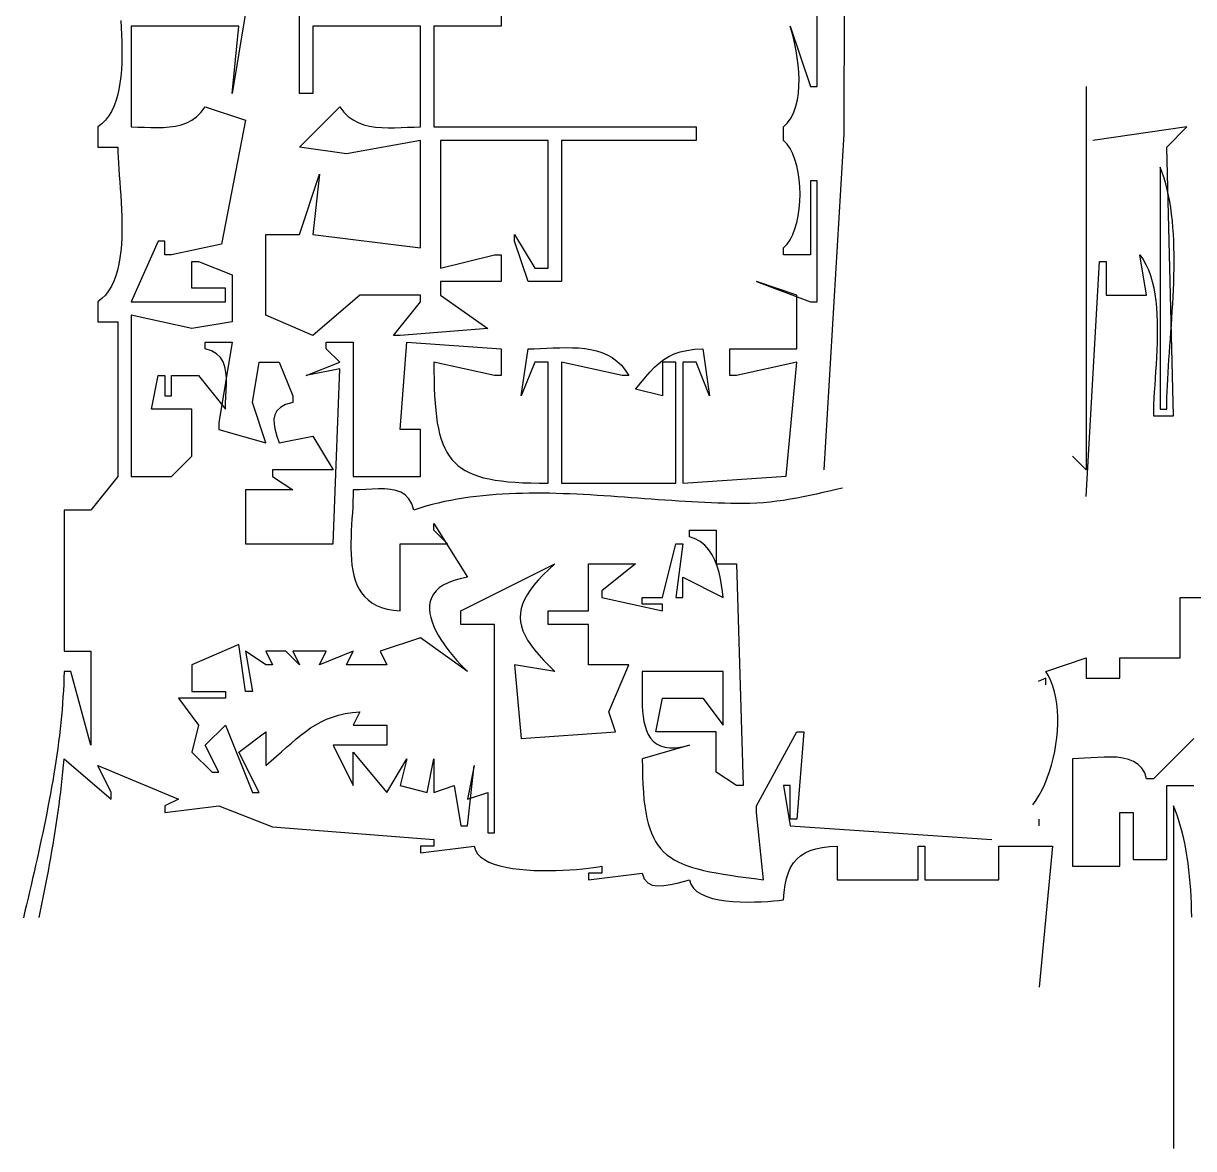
# Model space of a CAD drawing. Header units: metres. Extents: x 249 to 997, y 92 to 756.
# Drawn here: x 353 to 527, y 92 to 259.4 of the extents above; entities that cross this region are included whole.
import ezdxf

# ---------------------------------------------------------------- set-up
doc = ezdxf.new("R2010")
doc.units = ezdxf.units.M

msp = doc.modelspace()

# ---------------------------------------------------------------- linework, layer by layer
for p, q in [((475, 344), (474.9923, 243)), ((424, 268), (424, 259)), ((471, 250), (471, 267)), ((367.421, 259.8224), (367.4833, 258.7848)), ((386, 261), (384, 249)), ((394, 249), (394, 261)), ((367.4833, 258.7848), (367.5354, 257.7352)), ((367.5354, 257.7352), (367.5738, 256.6794)), ((385, 259), (369, 259)), ((369, 259), (369, 244)), ((384, 249), (385, 259)), ((412, 259), (396, 259)), ((396, 259), (396, 249)), ((412, 244), (412, 259)), ((424, 259), (414, 259)), ((414, 259), (414, 244)), ((467.2315, 258.1771), (467, 259)), ((467, 259), (470, 250)), ((467.4582, 257.2837), (467.2315, 258.1771)), ((367.5738, 256.6794), (367.5948, 255.623)), ((467.6725, 256.3314), (467.4582, 257.2837)), ((467.8673, 255.3323), (467.6725, 256.3314)), ((367.5946, 254.5719), (367.5697, 253.5317)), ((367.5948, 255.623), (367.5946, 254.5719)), ((468.0351, 254.2981), (467.8673, 255.3323)), ((468.1685, 253.2407), (468.0351, 254.2981)), ((367.5163, 252.5083), (367.4307, 251.5073)), ((367.5697, 253.5317), (367.5163, 252.5083)), ((468.2603, 252.172), (468.1685, 253.2407)), ((367.4307, 251.5073), (367.3093, 250.5346)), ((468.3031, 251.1038), (468.2603, 252.172)), ((468.2896, 250.0479), (468.3031, 251.1038)), ((367.1485, 249.5959), (366.9445, 248.6969)), ((367.3093, 250.5346), (367.1485, 249.5959)), ((396, 249), (394, 249)), ((468.0641, 248.0209), (468.2123, 249.0164)), ((468.2123, 249.0164), (468.2896, 250.0479)), ((470, 250), (471, 250)), ((511, 250), (511, 193)), ((366.6937, 247.8435), (366.3924, 247.0412)), ((366.9445, 248.6969), (366.6937, 247.8435)), ((467.8374, 247.0733), (468.0641, 248.0209)), ((365.6236, 245.6135), (365.1488, 244.9995)), ((366.037, 246.296), (365.6236, 245.6135)), ((366.3924, 247.0412), (366.037, 246.296)), ((378.0124, 245.0277), (378.7315, 245.5449)), ((378.7315, 245.5449), (379.3958, 246.1974)), ((379.3958, 246.1974), (380, 247)), ((380, 247), (386, 245)), ((394, 241), (400, 247)), ((400, 247), (400.5956, 246.2111)), ((400.5956, 246.2111), (401.2577, 245.5639)), ((401.2577, 245.5639), (401.9797, 245.0452)), ((467.1195, 245.3696), (467.525, 246.1856)), ((467.525, 246.1856), (467.8374, 247.0733)), ((364.6088, 244.4597), (364, 244)), ((364, 244), (364, 241)), ((365.1488, 244.9995), (364.6088, 244.4597)), ((369, 244), (369.9689, 243.9879)), ((369.9689, 243.9879), (370.9373, 243.9615)), ((370.9373, 243.9615), (371.8996, 243.9356)), ((371.8996, 243.9356), (372.8505, 243.9254)), ((372.8505, 243.9254), (373.7846, 243.9456)), ((373.7846, 243.9456), (374.6964, 244.0113)), ((374.6964, 244.0113), (375.5805, 244.1374)), ((375.5805, 244.1374), (376.4314, 244.3388)), ((376.4314, 244.3388), (377.2439, 244.6306)), ((377.2439, 244.6306), (378.0124, 245.0277)), ((386, 245), (382.436, 226.5687)), ((401.9797, 245.0452), (402.7551, 244.6415)), ((402.7551, 244.6415), (403.5772, 244.3396)), ((403.5772, 244.3396), (404.4396, 244.1261)), ((404.4396, 244.1261), (405.3356, 243.9876)), ((405.3356, 243.9876), (406.2588, 243.9109)), ((406.2588, 243.9109), (407.2025, 243.8825)), ((407.2025, 243.8825), (408.1602, 243.8892)), ((408.1602, 243.8892), (409.1254, 243.9177)), ((409.1254, 243.9177), (410.0914, 243.9545)), ((410.0914, 243.9545), (411.0518, 243.9864)), ((411.0518, 243.9864), (412, 244)), ((414, 244), (453, 244)), ((453, 244), (453, 242)), ((466, 244), (466.6136, 244.6371)), ((466, 243), (466, 244)), ((466.6136, 244.6371), (467.1195, 245.3696)), ((526, 244), (512, 242)), ((523, 241), (526, 244)), ((412, 242), (401, 240)), ((412, 226), (412, 242)), ((431, 242), (415, 242)), ((415, 242), (415, 223)), ((431, 223), (431, 242)), ((453, 242), (433, 242)), ((433, 242), (433, 221)), ((466, 242), (466, 243)), ((466.517, 241.4557), (466, 242)), ((474.9923, 243), (472, 193)), ((364, 241), (367, 241)), ((367, 241), (367.0108, 240.2656)), ((367.0108, 240.2656), (367.041, 239.4732)), ((401, 240), (394, 241)), ((466.9732, 240.7898), (466.517, 241.4557)), ((467.3685, 240.0175), (466.9732, 240.7898)), ((524, 201), (523, 241)), ((367.041, 239.4732), (367.0867, 238.6286)), ((367.0867, 238.6286), (367.1444, 237.7374)), ((467.7031, 239.1539), (467.3685, 240.0175)), ((467.9768, 238.2144), (467.7031, 239.1539)), ((367.1444, 237.7374), (367.2103, 236.8054)), ((367.2103, 236.8054), (367.2809, 235.8384)), ((394, 228), (397, 237)), ((397, 237), (396, 228)), ((468.1897, 237.214), (467.9768, 238.2144)), ((468.3417, 236.168), (468.1897, 237.214)), ((522, 238), (522, 202)), ((522.31, 237.2109), (522, 238)), ((522.5905, 236.3948), (522.31, 237.2109)), ((367.2809, 235.8384), (367.3523, 234.8422)), ((468.433, 235.0916), (468.3417, 236.168)), ((468.4634, 234), (468.433, 235.0916)), ((471, 236), (470, 236)), ((470, 236), (470, 225)), ((471, 218), (471, 236)), ((522.8425, 235.5531), (522.5905, 236.3948)), ((523.0674, 234.6872), (522.8425, 235.5531)), ((367.3523, 234.8422), (367.421, 233.8224)), ((367.421, 233.8224), (367.4833, 232.7848)), ((468.433, 232.9083), (468.4634, 234)), ((523.2662, 233.7987), (523.0674, 234.6872)), ((523.4402, 232.8889), (523.2662, 233.7987)), ((367.4833, 232.7848), (367.5354, 231.7352)), ((367.5354, 231.7352), (367.5738, 230.6794)), ((468.1897, 230.7859), (468.3417, 231.8319)), ((468.3417, 231.8319), (468.433, 232.9083)), ((523.5905, 231.9593), (523.4402, 232.8889)), ((523.7184, 231.0113), (523.5905, 231.9593)), ((367.5738, 230.6794), (367.5948, 229.623)), ((467.7031, 228.846), (467.9768, 229.7855)), ((467.9768, 229.7855), (468.1897, 230.7859)), ((523.825, 230.0464), (523.7184, 231.0113)), ((523.9116, 229.066), (523.825, 230.0464)), ((367.5946, 228.5719), (367.5697, 227.5317)), ((367.5948, 229.623), (367.5946, 228.5719)), ((389, 216), (389, 228)), ((389, 228), (394, 228)), ((396, 228), (412, 226)), ((426, 227), (426, 228)), ((426, 228), (429, 223)), ((467.3685, 227.9824), (467.7031, 228.846)), ((523.9792, 228.0715), (523.9116, 229.066)), ((524.0291, 227.0644), (523.9792, 228.0715)), ((367.5163, 226.5083), (367.4307, 225.5073)), ((367.5697, 227.5317), (367.5163, 226.5083)), ((373, 227), (369, 218)), ((374, 227), (373, 227)), ((374, 225), (374, 227)), ((382.436, 226.5687), (375, 225)), ((428, 221), (426, 227)), ((466, 226), (466.517, 226.5442)), ((466.517, 226.5442), (466.9732, 227.2101)), ((466.9732, 227.2101), (467.3685, 227.9824)), ((524.0626, 226.0461), (524.0291, 227.0644)), ((367.3093, 224.5346), (367.1485, 223.5959)), ((367.4307, 225.5073), (367.3093, 224.5346)), ((375, 225), (374, 225)), ((415, 223), (423, 225)), ((423, 225), (424, 225)), ((424, 225), (424, 221)), ((466, 225), (466, 226)), ((470, 225), (466, 225)), ((520, 219), (519, 225)), ((519, 225), (519.4784, 224.3001)), ((524.0806, 225.0181), (524.0626, 226.0461)), ((524.0846, 223.9818), (524.0806, 225.0181)), ((367.1485, 223.5959), (366.9445, 222.6969)), ((378, 220), (378, 224)), ((378, 224), (379, 224)), ((379, 224), (384, 222)), ((429, 223), (431, 223)), ((511, 189), (513, 224)), ((513, 224), (514, 224)), ((514, 224), (514, 219)), ((519.4784, 224.3001), (519.898, 223.5472)), ((519.898, 223.5472), (520.2621, 222.7454)), ((524.0548, 221.8901), (524.0756, 222.9386)), ((524.0756, 222.9386), (524.0846, 223.9818)), ((366.3924, 221.0412), (366.037, 220.296)), ((366.6937, 221.8435), (366.3924, 221.0412)), ((366.9445, 222.6969), (366.6937, 221.8435)), ((384, 222), (384, 215)), ((520.2621, 222.7454), (520.5739, 221.8987)), ((520.5739, 221.8987), (520.837, 221.0113)), ((524.0235, 220.8375), (524.0548, 221.8901)), ((365.6236, 219.6135), (365.1488, 218.9995)), ((366.037, 220.296), (365.6236, 219.6135)), ((383, 220), (378, 220)), ((383, 218), (383, 220)), ((424, 221), (415, 221)), ((415, 221), (415, 219)), ((433, 221), (428, 221)), ((468, 219), (462, 221)), ((462, 221), (470, 218)), ((520.837, 221.0113), (521.0545, 220.0872)), ((521.0545, 220.0872), (521.2298, 219.1304)), ((523.9338, 218.7262), (523.9828, 219.7824)), ((523.9828, 219.7824), (524.0235, 220.8375)), ((364.6088, 218.4597), (364, 218)), ((364, 218), (364, 215)), ((365.1488, 218.9995), (364.6088, 218.4597)), ((369, 218), (383, 218)), ((403, 219), (396, 213)), ((412, 219), (403, 219)), ((408, 213), (412, 218)), ((412, 218), (412, 219)), ((415, 219), (422, 214)), ((468, 211), (468, 219)), ((470, 218), (471, 218)), ((514, 219), (520, 219)), ((521.2298, 219.1304), (521.3664, 218.1452)), ((521.3664, 218.1452), (521.4675, 217.1356)), ((523.8162, 216.6164), (523.8779, 217.6704)), ((523.8779, 217.6704), (523.9338, 218.7262)), ((378, 214), (369, 216)), ((369, 216), (369, 192)), ((396, 213), (389, 216)), ((521.4675, 217.1356), (521.5366, 216.1057)), ((521.5366, 216.1057), (521.5769, 215.0595)), ((523.7498, 215.5656), (523.8162, 216.6164)), ((364, 215), (367, 215)), ((367, 215), (367, 192)), ((384, 215), (378, 214)), ((521.5769, 215.0595), (521.5918, 214.0012)), ((523.6079, 213.4794), (523.68, 214.5194)), ((523.68, 214.5194), (523.7498, 215.5656)), ((409, 213), (408, 213)), ((422, 214), (409, 213)), ((521.5847, 212.9349), (521.5589, 211.8645)), ((521.5918, 214.0012), (521.5847, 212.9349)), ((523.4618, 211.4234), (523.5348, 212.4469)), ((523.5348, 212.4469), (523.6079, 213.4794)), ((380, 211), (380, 212)), ((380, 212), (384, 212)), ((380.9448, 210.7026), (380, 211)), ((381.6864, 210.2725), (380.9448, 210.7026)), ((384, 212), (382, 200)), ((398, 211), (398, 212)), ((398, 212), (402, 212)), ((400, 209), (398, 211)), ((402, 212), (402, 192)), ((409, 199), (410, 212)), ((410, 212), (424, 211)), ((424, 211), (424, 207)), ((427, 204), (428, 211)), ((428, 211), (428.9208, 211.0117)), ((428.9208, 211.0117), (429.8567, 211.0413)), ((429.8567, 211.0413), (430.8029, 211.0803)), ((430.8029, 211.0803), (431.7546, 211.1201)), ((431.7546, 211.1201), (432.707, 211.1523)), ((432.707, 211.1523), (433.6556, 211.1683)), ((433.6556, 211.1683), (434.5953, 211.1595)), ((434.5953, 211.1595), (435.5217, 211.1176)), ((435.5217, 211.1176), (436.4298, 211.034)), ((436.4298, 211.034), (437.315, 210.9001)), ((437.315, 210.9001), (438.1724, 210.7075)), ((438.1724, 210.7075), (438.9974, 210.4477)), ((450.6444, 210.5403), (451.6362, 210.7674)), ((451.6362, 210.7674), (452.7484, 210.9204)), ((452.7484, 210.9204), (454, 211)), ((454, 211), (455, 204)), ((458, 207), (458, 211)), ((458, 211), (468, 211)), ((521.5177, 210.7944), (521.4646, 209.7284)), ((521.5589, 211.8645), (521.5177, 210.7944)), ((523.3901, 210.4104), (523.4618, 211.4234)), ((382.2477, 209.7249), (381.6864, 210.2725)), ((382.6519, 209.0747), (382.2477, 209.7249)), ((382.9221, 208.3372), (382.6519, 209.0747)), ((387, 203), (388, 209)), ((388, 209), (391, 209)), ((391, 209), (393, 204)), ((395, 207), (400, 209)), ((423, 207), (414, 209)), ((414, 209), (414.0066, 207.6505)), ((429, 209), (427, 204)), ((431, 209), (429, 209)), ((431, 191), (431, 209)), ((442, 207), (433, 209)), ((433, 209), (433, 191)), ((438.9974, 210.4477), (439.7852, 210.1121)), ((439.7852, 210.1121), (440.5311, 209.6922)), ((440.5311, 209.6922), (441.2302, 209.1796)), ((441.2302, 209.1796), (441.8779, 208.5657)), ((446.8259, 208.2578), (447.5009, 208.8703)), ((447.5009, 208.8703), (448.2012, 209.4038)), ((450, 209), (448, 209)), ((448, 209), (448, 204)), ((448.2012, 209.4038), (448.9459, 209.8594)), ((448.9459, 209.8594), (449.754, 210.2379)), ((449.754, 210.2379), (450.6444, 210.5403)), ((450, 191), (450, 209)), ((453, 209), (451, 209)), ((451, 209), (451, 191)), ((455, 204), (453, 209)), ((468, 209), (459, 207)), ((466.3966, 192.0278), (468, 209)), ((521.4646, 209.7284), (521.4028, 208.6708)), ((523.2554, 208.4213), (523.3209, 209.4092)), ((523.3209, 209.4092), (523.3901, 210.4104)), ((383.0813, 207.5275), (382.9221, 208.3372)), ((383.1527, 206.6607), (383.0813, 207.5275)), ((400, 208), (395, 207)), ((399, 182), (400, 208)), ((414.0066, 207.6505), (414.0259, 206.3679)), ((441.8779, 208.5657), (442.4694, 207.842)), ((442.4694, 207.842), (443, 207)), ((445.4762, 206.7923), (446.1574, 207.5655)), ((446.1574, 207.5655), (446.8259, 208.2578)), ((521.3357, 207.6256), (521.2668, 206.5969)), ((521.4028, 208.6708), (521.3357, 207.6256)), ((523.1402, 206.4913), (523.1947, 207.4482)), ((523.1947, 207.4482), (523.2554, 208.4213)), ((372, 202), (373, 207)), ((373, 207), (374, 207)), ((374, 207), (374, 204)), ((375, 204), (375, 207)), ((375, 207), (379, 207)), ((379, 207), (383, 202)), ((383.1242, 204.8164), (383.1593, 205.752)), ((383.1593, 205.752), (383.1527, 206.6607)), ((414.0259, 206.3679), (414.0597, 205.1507)), ((424, 207), (423, 207)), ((443, 207), (442, 207)), ((444, 205), (444.7634, 205.9375)), ((444.7634, 205.9375), (445.4762, 206.7923)), ((459, 207), (458, 207)), ((521.1992, 205.5887), (521.1364, 204.6052)), ((521.2668, 206.5969), (521.1992, 205.5887)), ((523.054, 204.6318), (523.0929, 205.552)), ((523.0929, 205.552), (523.1402, 206.4913)), ((374, 204), (375, 204)), ((383.0215, 202.9252), (383.0706, 203.8691)), ((383.0706, 203.8691), (383.1242, 204.8164)), ((393, 204), (393, 203)), ((414.0597, 205.1507), (414.11, 203.9971)), ((414.11, 203.9971), (414.1784, 202.9056)), ((448, 204), (444, 205)), ((521.0817, 203.6505), (521.0385, 202.7287)), ((521.1364, 204.6052), (521.0817, 203.6505)), ((523.0064, 202.8543), (523.0248, 203.732)), ((523.0248, 203.732), (523.054, 204.6318)), ((378, 202), (372, 202)), ((378, 195), (378, 202)), ((383, 202), (383.0215, 202.9252)), ((389, 197), (387, 203)), ((391.1803, 202.2868), (390.6485, 201.7842)), ((391.9548, 202.6935), (391.1803, 202.2868)), ((393, 203), (391.9548, 202.6935)), ((414.1784, 202.9056), (414.2669, 201.8745)), ((521.0385, 202.7287), (521.0102, 201.8438)), ((522, 202), (523, 202)), ((523, 202), (523.0064, 202.8543)), ((390.3317, 201.1901), (390.2022, 200.5089)), ((390.2022, 200.5089), (390.232, 199.745)), ((390.6485, 201.7842), (390.3317, 201.1901)), ((414.2669, 201.8745), (414.3774, 200.9023)), ((414.3774, 200.9023), (414.5116, 199.9873)), ((521.0102, 201.8438), (521, 201)), ((521, 201), (524, 201)), ((382, 200), (382, 199)), ((382, 199), (389, 197)), ((390.232, 199.745), (390.3934, 198.9026)), ((390.3934, 198.9026), (390.6587, 197.9861)), ((412, 199), (409, 199)), ((412, 192), (412, 199)), ((414.5116, 199.9873), (414.6714, 199.128)), ((414.6714, 199.128), (414.8588, 198.3227)), ((390.6587, 197.9861), (391, 197)), ((391, 197), (396, 198)), ((396, 198), (399, 193)), ((414.8588, 198.3227), (415.0754, 197.5697)), ((415.0754, 197.5697), (415.3232, 196.8676)), ((415.3232, 196.8676), (415.604, 196.2146)), ((375, 192), (378, 195)), ((415.604, 196.2146), (415.9197, 195.6092)), ((415.9197, 195.6092), (416.272, 195.0497)), ((416.272, 195.0497), (416.663, 194.5346)), ((511, 193), (509, 195)), ((416.663, 194.5346), (417.0943, 194.0622)), ((417.0943, 194.0622), (417.5679, 193.631)), ((417.5679, 193.631), (418.0857, 193.2392)), ((418.0857, 193.2392), (418.6493, 192.8853)), ((367, 192), (363, 187)), ((369, 192), (375, 192)), ((399, 193), (390, 193)), ((390, 193), (390, 192)), ((390, 192), (393, 190)), ((402, 192), (412, 192)), ((418.6493, 192.8853), (419.2608, 192.5678)), ((419.2608, 192.5678), (419.9219, 192.2848)), ((419.9219, 192.2848), (420.6345, 192.035)), ((420.6345, 192.035), (421.4005, 191.8166)), ((421.4005, 191.8166), (422.2217, 191.628)), ((422.2217, 191.628), (423.0999, 191.4676)), ((423.0999, 191.4676), (424.037, 191.3339)), ((451, 191), (466.3966, 192.0278)), ((393, 190), (386, 190)), ((386, 190), (386, 182)), ((402, 190), (401.9896, 189.1653)), ((402.9252, 190.0215), (402, 190)), ((403.8691, 190.0706), (402.9252, 190.0215)), ((404.8164, 190.1242), (403.8691, 190.0706)), ((405.752, 190.1593), (404.8164, 190.1242)), ((406.6607, 190.1527), (405.752, 190.1593)), ((407.5275, 190.0813), (406.6607, 190.1527)), ((408.3372, 189.9221), (407.5275, 190.0813)), ((409.0747, 189.6519), (408.3372, 189.9221)), ((424.037, 191.3339), (425.0349, 191.2251)), ((425.0349, 191.2251), (426.0953, 191.1398)), ((426.0953, 191.1398), (427.2202, 191.0762)), ((427.2202, 191.0762), (428.4114, 191.0328)), ((428.4114, 191.0328), (429.6707, 191.0079)), ((429.6707, 191.0079), (431, 191)), ((433, 191), (450, 191)), ((472.8322, 189.8317), (471.8584, 189.6075)), ((473.8073, 190.0578), (472.8322, 189.8317)), ((474.7848, 190.2833), (473.8073, 190.0578)), ((401.9615, 188.3128), (401.9204, 187.4461)), ((401.9896, 189.1653), (401.9615, 188.3128)), ((409.7249, 189.2477), (409.0747, 189.6519)), ((410.2725, 188.6864), (409.7249, 189.2477)), ((410.7026, 187.9448), (410.2725, 188.6864)), ((414.6471, 188.0432), (413.7238, 187.8132)), ((415.5775, 188.2536), (414.6471, 188.0432)), ((416.5149, 188.4452), (415.5775, 188.2536)), ((417.4589, 188.6185), (416.5149, 188.4452)), ((418.4092, 188.7743), (417.4589, 188.6185)), ((419.3654, 188.9132), (418.4092, 188.7743)), ((420.3274, 189.0357), (419.3654, 188.9132)), ((421.2948, 189.1427), (420.3274, 189.0357)), ((422.2672, 189.2347), (421.2948, 189.1427)), ((423.2445, 189.3123), (422.2672, 189.2347)), ((424.2263, 189.3762), (423.2445, 189.3123)), ((425.2123, 189.4271), (424.2263, 189.3762)), ((426.2022, 189.4655), (425.2123, 189.4271)), ((427.1957, 189.4922), (426.2022, 189.4655)), ((428.1925, 189.5078), (427.1957, 189.4922)), ((429.1924, 189.5129), (428.1925, 189.5078)), ((430.1949, 189.5081), (429.1924, 189.5129)), ((431.1999, 189.4942), (430.1949, 189.5081)), ((432.207, 189.4718), (431.1999, 189.4942)), ((433.216, 189.4414), (432.207, 189.4718)), ((434.2265, 189.4038), (433.216, 189.4414)), ((435.2382, 189.3596), (434.2265, 189.4038)), ((436.2508, 189.3094), (435.2382, 189.3596)), ((437.2641, 189.2539), (436.2508, 189.3094)), ((438.2777, 189.1938), (437.2641, 189.2539)), ((439.2914, 189.1296), (438.2777, 189.1938)), ((440.3048, 189.062), (439.2914, 189.1296)), ((441.3176, 188.9917), (440.3048, 189.062)), ((442.3296, 188.9194), (441.3176, 188.9917)), ((443.3404, 188.8455), (442.3296, 188.9194)), ((444.3498, 188.7709), (443.3404, 188.8455)), ((445.3575, 188.6961), (444.3498, 188.7709)), ((446.3631, 188.6218), (445.3575, 188.6961)), ((447.3663, 188.5486), (446.3631, 188.6218)), ((448.3669, 188.4773), (447.3663, 188.5486)), ((449.3646, 188.4083), (448.3669, 188.4773)), ((450.359, 188.3424), (449.3646, 188.4083)), ((451.3499, 188.2802), (450.359, 188.3424)), ((452.337, 188.2224), (451.3499, 188.2802)), ((453.32, 188.1696), (452.337, 188.2224)), ((454.2985, 188.1224), (453.32, 188.1696)), ((455.2723, 188.0815), (454.2985, 188.1224)), ((456.2411, 188.0476), (455.2723, 188.0815)), ((457.2045, 188.0212), (456.2411, 188.0476)), ((458.1623, 188.0031), (457.2045, 188.0212)), ((459.1143, 187.9939), (458.1623, 188.0031)), ((460.06, 187.9941), (459.1143, 187.9939)), ((460.9992, 188.0046), (460.06, 187.9941)), ((462.0131, 188.0376), (460.9992, 188.0046)), ((463.0192, 188.101), (462.0131, 188.0376)), ((464.0182, 188.192), (463.0192, 188.101)), ((465.011, 188.3081), (464.0182, 188.192)), ((465.9985, 188.4468), (465.011, 188.3081)), ((466.9815, 188.6054), (465.9985, 188.4468)), ((467.9608, 188.7814), (466.9815, 188.6054)), ((468.9373, 188.9721), (467.9608, 188.7814)), ((469.9118, 189.1751), (468.9373, 188.9721)), ((470.8853, 189.3878), (469.9118, 189.1751)), ((471.8584, 189.6075), (470.8853, 189.3878)), ((363, 187), (359, 187)), ((359, 187), (359, 166)), ((401.8708, 186.5689), (401.8173, 185.6849)), ((401.9204, 187.4461), (401.8708, 186.5689)), ((411, 187), (410.7026, 187.9448)), ((411.8999, 187.2923), (411, 187)), ((412.8079, 187.5631), (411.8999, 187.2923)), ((413.7238, 187.8132), (412.8079, 187.5631)), ((401.7646, 184.7978), (401.7173, 183.9113)), ((401.8173, 185.6849), (401.7646, 184.7978)), ((414, 184), (414, 185)), ((414, 185), (419, 177)), ((401.6799, 183.0291), (401.6572, 182.1549)), ((401.7173, 183.9113), (401.6799, 183.0291)), ((416, 182), (414, 184)), ((452, 183), (452, 184)), ((452, 184), (456, 184)), ((452.8624, 182.7253), (452, 183)), ((456, 184), (456, 179)), ((386, 182), (399, 182)), ((401.6572, 182.1549), (401.6536, 181.2924)), ((401.6536, 181.2924), (401.6739, 180.4453)), ((409, 172), (409, 182)), ((409, 182), (416, 182)), ((448, 174), (450, 182)), ((450, 182), (451, 182)), ((451, 182), (450, 174)), ((453.6238, 182.3054), (452.8624, 182.7253)), ((454.2902, 181.7577), (453.6238, 182.3054)), ((454.8675, 181.1001), (454.2902, 181.7577)), ((455.3618, 180.3502), (454.8675, 181.1001)), ((401.6739, 180.4453), (401.7226, 179.6173)), ((401.7226, 179.6173), (401.8043, 178.812)), ((455.779, 179.5256), (455.3618, 180.3502)), ((456.1251, 178.644), (455.779, 179.5256)), ((401.8043, 178.812), (401.9237, 178.0332)), ((401.9237, 178.0332), (402.0854, 177.2846)), ((418, 172), (432, 179)), ((431.0852, 178.1582), (430.261, 177.35)), ((432, 179), (431.0852, 178.1582)), ((437, 172), (437, 179)), ((437, 179), (444, 179)), ((444, 179), (439, 175)), ((456, 179), (459, 179)), ((456.4062, 177.7232), (456.1251, 178.644)), ((456.6282, 176.7807), (456.4062, 177.7232)), ((459, 179), (460, 146)), ((402.0854, 177.2846), (402.2939, 176.5698)), ((402.2939, 176.5698), (402.5539, 175.8926)), ((402.5539, 175.8926), (402.87, 175.2567)), ((415.3989, 175.8331), (414.8032, 175.4234)), ((416.1107, 176.1992), (415.3989, 175.8331)), ((416.9443, 176.518), (416.1107, 176.1992)), ((417.9055, 176.7861), (416.9443, 176.518)), ((419, 177), (417.9055, 176.7861)), ((428.8825, 175.8212), (428.327, 175.0937)), ((429.5269, 176.5722), (428.8825, 175.8212)), ((430.261, 177.35), (429.5269, 176.5722)), ((451, 174), (451, 177)), ((451, 177), (457, 174)), ((456.7972, 175.8342), (456.6282, 176.7807)), ((456.9191, 174.9014), (456.7972, 175.8342)), ((402.87, 175.2567), (403.2468, 174.6657)), ((403.2468, 174.6657), (403.6889, 174.1234)), ((403.6889, 174.1234), (404.2009, 173.6334)), ((413.9372, 174.487), (413.6556, 173.9675)), ((414.3179, 174.9735), (413.9372, 174.487)), ((414.8032, 175.4234), (414.3179, 174.9735)), ((427.8601, 174.3861), (427.4812, 173.6952)), ((428.327, 175.0937), (427.8601, 174.3861)), ((439, 175), (439, 174)), ((457, 174), (456.9191, 174.9014)), ((404.2009, 173.6334), (404.7875, 173.1995)), ((404.7875, 173.1995), (405.4533, 172.8253)), ((405.4533, 172.8253), (406.2028, 172.5146)), ((406.2028, 172.5146), (407.0406, 172.271)), ((413.3664, 172.8434), (413.3474, 172.246)), ((413.4672, 173.4184), (413.3664, 172.8434)), ((413.6556, 173.9675), (413.4672, 173.4184)), ((426.9853, 172.3494), (426.8672, 171.6878)), ((427.1898, 173.0174), (426.9853, 172.3494)), ((427.4812, 173.6952), (427.1898, 173.0174)), ((439, 174), (448, 172)), ((445, 173), (445, 174)), ((445, 174), (448, 174)), ((448, 173), (445, 173)), ((448, 172), (448, 173)), ((450, 174), (451, 174)), ((525, 165), (525, 174)), ((525, 174), (535, 174)), ((407.0406, 172.271), (407.9715, 172.0982)), ((407.9715, 172.0982), (409, 172)), ((413.3474, 172.246), (413.4045, 171.6297)), ((413.4045, 171.6297), (413.5321, 170.998)), ((413.5321, 170.998), (413.7244, 170.3545)), ((418, 170), (418, 172)), ((426.8672, 171.6878), (426.835, 171.0291)), ((426.835, 171.0291), (426.8882, 170.3699)), ((431, 170), (431, 172)), ((431, 172), (437, 172)), ((413.7244, 170.3545), (413.9757, 169.7027)), ((413.9757, 169.7027), (414.2802, 169.0462)), ((414.2802, 169.0462), (414.6323, 168.3885)), ((423, 170), (418, 170)), ((423, 139), (423, 170)), ((426.8882, 170.3699), (427.0263, 169.7068)), ((427.0263, 169.7068), (427.2486, 169.0364)), ((427.2486, 169.0364), (427.5548, 168.3553)), ((437, 170), (431, 170)), ((437, 164), (437, 170)), ((412, 168), (406, 166)), ((419, 163), (412, 168)), ((414.6323, 168.3885), (415.0263, 167.7332)), ((415.0263, 167.7332), (415.4565, 167.0837)), ((415.4565, 167.0837), (415.9171, 166.4437)), ((427.5548, 168.3553), (427.9442, 167.66)), ((427.9442, 167.66), (428.4164, 166.9472)), ((359, 166), (363, 166)), ((363, 166), (363, 152)), ((385, 167), (378, 164)), ((386, 160), (385, 167)), ((389, 164), (386, 166)), ((386, 166), (387, 160)), ((392, 166), (389, 166)), ((389, 166), (390, 164)), ((394, 164), (392, 166)), ((398, 166), (393, 166)), ((393, 166), (394, 164)), ((402, 166), (397, 164)), ((397, 164), (398, 166)), ((401, 164), (402, 166)), ((406, 166), (407, 164)), ((415.9171, 166.4437), (416.4024, 165.8167)), ((416.4024, 165.8167), (416.9067, 165.2062)), ((428.4164, 166.9472), (428.9708, 166.2134)), ((428.9708, 166.2134), (429.6068, 165.4551)), ((429.6068, 165.4551), (430.3241, 164.6691)), ((378, 164), (378, 160)), ((390, 164), (389, 164)), ((406, 164), (401, 164)), ((407, 164), (406, 164)), ((416.9067, 165.2062), (417.4243, 164.6157)), ((417.4243, 164.6157), (417.9496, 164.0488)), ((417.9496, 164.0488), (418.4767, 163.509)), ((432, 163), (426, 164)), ((426, 164), (427, 153)), ((430.3241, 164.6691), (431.122, 163.8519)), ((431.122, 163.8519), (432, 163)), ((443, 164), (437, 164)), ((440, 157), (443, 164)), ((505, 163), (511, 165)), ((511, 165), (511, 162)), ((516, 162), (516, 165)), ((516, 165), (525, 165)), ((358.9749, 162.0518), (358.9392, 161.1023)), ((359, 163), (358.9749, 162.0518)), ((360, 163), (359, 163)), ((363, 152), (360, 163)), ((418.4767, 163.509), (419, 163)), ((444.9942, 162.1538), (444.9812, 161.2956)), ((445, 163), (444.9942, 162.1538)), ((457, 163), (445, 163)), ((457, 155), (457, 163)), ((505, 162), (503.8877, 161.5125)), ((505.4098, 162.3386), (505, 163)), ((505, 161), (505, 162)), ((505.7637, 161.6104), (505.4098, 162.3386)), ((511, 162), (516, 162)), ((358.893, 160.1515), (358.8367, 159.1995)), ((358.9392, 161.1023), (358.893, 160.1515)), ((444.9676, 160.4323), (444.9597, 159.5708)), ((444.9812, 161.2956), (444.9676, 160.4323)), ((506.0629, 160.8219), (505.7637, 161.6104)), ((506.3087, 159.9797), (506.0629, 160.8219)), ((358.8367, 159.1995), (358.7705, 158.2463)), ((383, 159), (376, 159)), ((376, 159), (379, 155)), ((378, 160), (383, 160)), ((383, 160), (383, 159)), ((387, 160), (386, 160)), ((444.9597, 159.5708), (444.9641, 158.7183)), ((444.9641, 158.7183), (444.9873, 157.8817)), ((447, 154), (448, 159)), ((448, 159), (454, 159)), ((454, 159), (457, 155)), ((506.5024, 159.0904), (506.3087, 159.9797)), ((506.6453, 158.1606), (506.5024, 159.0904)), ((358.6947, 157.2919), (358.6097, 156.3363)), ((358.7705, 158.2463), (358.6947, 157.2919)), ((399.8336, 156.4914), (400.8183, 156.721)), ((400.8183, 156.721), (401.8713, 156.8916)), ((401.8713, 156.8916), (403, 157)), ((403, 157), (402, 155)), ((441, 154), (440, 157)), ((444.9873, 157.8817), (445.0357, 157.068)), ((445.0357, 157.068), (445.1159, 156.2842)), ((506.7387, 157.1969), (506.6453, 158.1606)), ((506.7838, 156.2058), (506.7387, 157.1969)), ((358.5156, 155.3797), (358.4129, 154.422)), ((358.6097, 156.3363), (358.5156, 155.3797)), ((379, 155), (378, 151)), ((380, 152), (383, 155)), ((383, 155), (387, 145)), ((395.6705, 154.579), (396.4268, 155.052)), ((396.4268, 155.052), (397.2138, 155.4832)), ((397.2138, 155.4832), (398.0389, 155.8691)), ((398.0389, 155.8691), (398.9097, 156.2063)), ((398.9097, 156.2063), (399.8336, 156.4914)), ((402, 155), (407, 155)), ((407, 155), (407, 152)), ((445.1159, 156.2842), (445.2343, 155.5373)), ((445.2343, 155.5373), (445.3974, 154.8343)), ((506.7345, 154.1679), (506.782, 155.194)), ((506.782, 155.194), (506.7838, 156.2058)), ((358.3017, 153.4632), (358.1825, 152.5034)), ((358.4129, 154.422), (358.3017, 153.4632)), ((385, 151), (389, 154)), ((389, 154), (389, 149)), ((393.51, 152.9427), (394.2196, 153.5209)), ((394.2196, 153.5209), (394.9373, 154.0675)), ((394.9373, 154.0675), (395.6705, 154.579)), ((427, 153), (441, 154)), ((445.3974, 154.8343), (445.6118, 154.1822)), ((445.6118, 154.1822), (445.8839, 153.5879)), ((445.8839, 153.5879), (446.2201, 153.0586)), ((456, 154), (447, 154)), ((456, 148), (456, 154)), ((462, 143), (468, 154)), ((468, 154), (469, 154)), ((469, 154), (468, 141)), ((506.6427, 153.1343), (506.7345, 154.1679)), ((358.0554, 151.5426), (357.9207, 150.5809)), ((358.1825, 152.5034), (358.0554, 151.5426)), ((382, 148), (380, 152)), ((391.3542, 151.0523), (392.0848, 151.705)), ((392.0848, 151.705), (392.8009, 152.3363)), ((392.8009, 152.3363), (393.51, 152.9427)), ((407, 152), (399, 152)), ((399, 152), (402, 146)), ((452, 152), (445, 150)), ((446.2201, 153.0586), (446.627, 152.6012)), ((446.627, 152.6012), (447.1112, 152.2226)), ((447.1112, 152.2226), (447.6789, 151.9299)), ((447.6789, 151.9299), (448.3369, 151.7302)), ((448.3369, 151.7302), (449.0914, 151.6303)), ((449.0914, 151.6303), (449.9492, 151.6373)), ((449.9492, 151.6373), (450.9165, 151.7582)), ((450.9165, 151.7582), (452, 152)), ((506.3312, 151.0705), (506.5078, 152.0996)), ((506.5078, 152.0996), (506.6427, 153.1343)), ((527, 153), (521, 147)), ((357.9207, 150.5809), (357.7789, 149.6183)), ((358.9182, 149.0197), (359, 150)), ((359, 150), (366, 144)), ((378, 151), (381, 148)), ((388, 145), (385, 151)), ((389, 149), (389.8193, 149.6964)), ((389.8193, 149.6964), (390.6015, 150.3817)), ((390.6015, 150.3817), (391.3542, 151.0523)), ((402, 146), (402, 151)), ((402, 151), (407, 145)), ((407, 145), (410, 150)), ((410, 150), (409, 146)), ((413, 145), (414, 150)), ((414, 150), (414, 145)), ((445, 150), (445.0087, 148.6403)), ((505.8577, 149.0553), (506.114, 150.0535)), ((506.114, 150.0535), (506.3312, 151.0705)), ((509.8639, 150.0213), (509, 150)), ((509, 150), (509, 134)), ((510.7806, 150.0742), (509.8639, 150.0213)), ((511.7339, 150.1415), (510.7806, 150.0742)), ((512.7074, 150.2065), (511.7339, 150.1415)), ((513.6851, 150.2522), (512.7074, 150.2065)), ((514.6508, 150.2616), (513.6851, 150.2522)), ((515.5882, 150.2178), (514.6508, 150.2616)), ((516.4812, 150.1039), (515.5882, 150.2178)), ((517.3137, 149.9029), (516.4812, 150.1039)), ((518.0693, 149.598), (517.3137, 149.9029)), ((357.63, 148.6548), (357.4745, 147.6904)), ((357.7789, 149.6183), (357.63, 148.6548)), ((358.7294, 147.0581), (358.8279, 148.039)), ((358.8279, 148.039), (358.9182, 149.0197)), ((366, 145), (364, 149)), ((364, 149), (376, 144)), ((381, 148), (382, 148)), ((419, 140), (420, 149)), ((420, 149), (419, 144)), ((445.0087, 148.6403), (445.0358, 147.3589)), ((459, 146), (456, 148)), ((505.2326, 147.1413), (505.5634, 148.0824)), ((505.5634, 148.0824), (505.8577, 149.0553)), ((518.7319, 149.1722), (518.0693, 149.598)), ((519.2853, 148.6085), (518.7319, 149.1722)), ((519.7134, 147.8901), (519.2853, 148.6085)), ((357.3126, 146.7253), (357.1446, 145.7593)), ((357.4745, 147.6904), (357.3126, 146.7253)), ((358.6231, 146.0769), (358.7294, 147.0581)), ((445.0358, 147.3589), (445.0828, 146.1531)), ((504.4662, 145.3812), (504.8664, 146.2387)), ((504.8664, 146.2387), (505.2326, 147.1413)), ((520, 147), (519.7134, 147.8901)), ((521, 147), (520, 147)), ((356.9708, 144.7926), (356.7914, 143.8252)), ((357.1446, 145.7593), (356.9708, 144.7926)), ((358.388, 144.1135), (358.5092, 145.0953)), ((358.5092, 145.0953), (358.6231, 146.0769)), ((366, 144), (366, 145)), ((387, 145), (388, 145)), ((409, 146), (413, 145)), ((414, 145), (417, 146)), ((417, 146), (418, 140)), ((419, 144), (422, 145)), ((422, 145), (422, 139)), ((445.0828, 146.1531), (445.1512, 145.0202)), ((445.1512, 145.0202), (445.2424, 143.9577)), ((460, 146), (459, 146)), ((467, 146), (466, 146)), ((466, 146), (467, 140)), ((467, 141), (467, 146)), ((503.5689, 143.8277), (504.0333, 144.5754)), ((504.0333, 144.5754), (504.4662, 145.3812)), ((523, 135), (523, 146)), ((523, 146), (527, 146)), ((356.6069, 142.8572), (356.4174, 141.8884)), ((356.7914, 143.8252), (356.6069, 142.8572)), ((358.1249, 142.149), (358.2598, 143.1314)), ((358.2598, 143.1314), (358.388, 144.1135)), ((376, 144), (374, 143)), ((374, 143), (374, 142)), ((374, 142), (382, 143)), ((382, 143), (390, 139.8843)), ((445.2424, 143.9577), (445.3578, 142.9627)), ((445.3578, 142.9627), (445.499, 142.0328)), ((462, 142), (462, 143)), ((503.0743, 143.1449), (503.5689, 143.8277)), ((524, 143), (524, 92)), ((524.3067, 142.2312), (524, 143)), ((356.4174, 141.8884), (356.2233, 140.9191)), ((357.8362, 140.1834), (357.9836, 141.1663)), ((357.9836, 141.1663), (358.1249, 142.149)), ((445.499, 142.0328), (445.6674, 141.1652)), ((445.6674, 141.1652), (445.8644, 140.3573)), ((463, 132), (462, 142)), ((468, 141), (467, 141)), ((504, 140), (504, 141)), ((516, 134), (516, 142)), ((516, 142), (518, 142)), ((518, 142), (518, 135)), ((524.5919, 141.4401), (524.3067, 142.2312)), ((524.8561, 140.6275), (524.5919, 141.4401)), ((356.0248, 139.9492), (355.8222, 138.9787)), ((356.2233, 140.9191), (356.0248, 139.9492)), ((357.683, 139.2003), (357.8362, 140.1834)), ((390, 139.8843), (414, 138)), ((418, 140), (419, 140)), ((445.8644, 140.3573), (446.0916, 139.6065)), ((446.0916, 139.6065), (446.3504, 138.9101)), ((467, 140), (497, 138)), ((525.0999, 139.7943), (524.8561, 140.6275)), ((525.324, 138.9414), (525.0999, 139.7943)), ((355.6159, 138.0077), (355.4061, 137.0362)), ((355.8222, 138.9787), (355.6159, 138.0077)), ((357.3604, 137.2332), (357.5243, 138.2168)), ((357.5243, 138.2168), (357.683, 139.2003)), ((414, 138), (414, 137)), ((422, 139), (423, 139)), ((446.3504, 138.9101), (446.6422, 138.2655)), ((446.6422, 138.2655), (446.9685, 137.67)), ((446.9685, 137.67), (447.3309, 137.121)), ((525.529, 138.0694), (525.324, 138.9414)), ((525.7154, 137.1794), (525.529, 138.0694)), ((355.1931, 136.0643), (354.9771, 135.092)), ((355.4061, 137.0362), (355.1931, 136.0643)), ((357.0182, 135.2652), (357.1916, 136.2493)), ((357.1916, 136.2493), (357.3604, 137.2332)), ((414, 137), (412, 137)), ((412, 137), (412, 136)), ((412, 136), (420, 137)), ((420, 137), (420.1769, 136.4059)), ((420.1769, 136.4059), (420.4951, 135.8754)), ((420.4951, 135.8754), (420.943, 135.4054)), ((447.3309, 137.121), (447.7306, 136.6158)), ((447.7306, 136.6158), (448.1693, 136.1517)), ((448.1693, 136.1517), (448.6484, 135.7262)), ((468.5309, 135.579), (469.1932, 135.9957)), ((469.1932, 135.9957), (469.9486, 136.3353)), ((469.9486, 136.3353), (470.8021, 136.6016)), ((470.8021, 136.6016), (471.7586, 136.7985)), ((471.7586, 136.7985), (472.8229, 136.93)), ((472.8229, 136.93), (474, 137)), ((474, 137), (474, 132)), ((486, 132), (486, 137)), ((486, 137), (487, 137)), ((487, 137), (487, 132)), ((498, 132), (498, 137)), ((498, 137), (506, 137)), ((506, 137), (504, 116)), ((525.884, 136.272), (525.7154, 137.1794)), ((526.0352, 135.3483), (525.884, 136.272)), ((354.7586, 134.1192), (354.5377, 133.1462)), ((354.9771, 135.092), (354.7586, 134.1192)), ((356.6587, 133.2964), (356.8404, 134.2809)), ((356.8404, 134.2809), (357.0182, 135.2652)), ((420.943, 135.4054), (421.5087, 134.9929)), ((421.5087, 134.9929), (422.1805, 134.6347)), ((422.1805, 134.6347), (422.9465, 134.3278)), ((422.9465, 134.3278), (423.7951, 134.0692)), ((423.7951, 134.0692), (424.7145, 133.8558)), ((448.6484, 135.7262), (449.1694, 135.3367)), ((449.1694, 135.3367), (449.7336, 134.9803)), ((449.7336, 134.9803), (450.3426, 134.6545)), ((450.3426, 134.6545), (450.9978, 134.3567)), ((450.9978, 134.3567), (451.7008, 134.0842)), ((451.7008, 134.0842), (452.4528, 133.8344)), ((467.0542, 133.8269), (467.4663, 134.4985)), ((467.4663, 134.4985), (467.9569, 135.0812)), ((467.9569, 135.0812), (468.5309, 135.579)), ((518, 135), (523, 135)), ((526.1699, 134.4089), (526.0352, 135.3483)), ((526.2885, 133.4548), (526.1699, 134.4089)), ((354.5377, 133.1462), (354.3148, 132.1728)), ((356.2843, 131.3268), (356.4732, 132.3117)), ((356.4732, 132.3117), (356.6587, 133.2964)), ((424.7145, 133.8558), (425.6929, 133.6846)), ((425.6929, 133.6846), (426.7186, 133.5524)), ((426.7186, 133.5524), (427.7797, 133.4563)), ((427.7797, 133.4563), (428.8646, 133.3931)), ((428.8646, 133.3931), (429.9614, 133.3599)), ((429.9614, 133.3599), (431.0585, 133.3535)), ((431.0585, 133.3535), (432.144, 133.3709)), ((432.144, 133.3709), (433.2061, 133.409)), ((433.2061, 133.409), (434.2332, 133.4649)), ((434.2332, 133.4649), (435.2134, 133.5353)), ((435.2134, 133.5353), (436.135, 133.6173)), ((436.135, 133.6173), (436.9862, 133.7079)), ((436.9862, 133.7079), (437.7553, 133.8039)), ((439, 133), (437, 133)), ((437, 133), (437, 132)), ((437, 132), (445, 133)), ((437.7553, 133.8039), (438.4304, 133.9022)), ((438.4304, 133.9022), (439, 134)), ((439, 134), (439, 133)), ((445, 133), (445.294, 132.1237)), ((452.4528, 133.8344), (453.2556, 133.6046)), ((453.2556, 133.6046), (454.1104, 133.3921)), ((454.1104, 133.3921), (455.0188, 133.1944)), ((455.0188, 133.1944), (455.9822, 133.0087)), ((455.9822, 133.0087), (457.002, 132.8324)), ((457.002, 132.8324), (458.0799, 132.663)), ((458.0799, 132.663), (459.2171, 132.4976)), ((459.2171, 132.4976), (460.4152, 132.3338)), ((460.4152, 132.3338), (461.6757, 132.1688)), ((466.4459, 132.2017), (466.7156, 133.0626)), ((466.7156, 133.0626), (467.0542, 133.8269)), ((509, 134), (516, 134)), ((526.3917, 132.4867), (526.2885, 133.4548)), ((526.4801, 131.5056), (526.3917, 132.4867)), ((354.0901, 131.1991), (353.864, 130.2252)), ((354.3148, 132.1728), (354.0901, 131.1991)), ((356.0922, 130.3417), (356.2843, 131.3268)), ((445.294, 132.1237), (445.8027, 131.5434)), ((445.8027, 131.5434), (446.4859, 131.2141)), ((446.4859, 131.2141), (447.3034, 131.0911)), ((447.3034, 131.0911), (448.2151, 131.1295)), ((448.2151, 131.1295), (449.1807, 131.2844)), ((449.1807, 131.2844), (450.1602, 131.511)), ((450.1602, 131.511), (451.1133, 131.7644)), ((451.1133, 131.7644), (452, 132)), ((452, 132), (452.2095, 131.3295)), ((452.2095, 131.3295), (452.5911, 130.751)), ((452.5911, 130.751), (453.1256, 130.2584)), ((461.6757, 132.1688), (463, 132)), ((466.0929, 130.1742), (466.2399, 131.2402)), ((466.2399, 131.2402), (466.4459, 132.2017)), ((474, 132), (486, 132)), ((487, 132), (498, 132)), ((526.5543, 130.5123), (526.4801, 131.5056)), ((353.6367, 129.2511), (353.4085, 128.2767)), ((353.864, 130.2252), (353.6367, 129.2511)), ((355.7, 128.371), (355.8974, 129.3565)), ((355.8974, 129.3565), (356.0922, 130.3417)), ((453.1256, 130.2584), (453.7939, 129.8457)), ((453.7939, 129.8457), (454.5771, 129.5069)), ((454.5771, 129.5069), (455.456, 129.2358)), ((455.456, 129.2358), (456.4117, 129.0265)), ((456.4117, 129.0265), (457.4251, 128.8729)), ((457.4251, 128.8729), (458.4772, 128.769)), ((463.6507, 128.7826), (464.5348, 128.8497)), ((464.5348, 128.8497), (465.3242, 128.9242)), ((465.3242, 128.9242), (466, 129)), ((466, 129), (466.0929, 130.1742)), ((526.615, 129.5076), (526.5543, 130.5123)), ((526.6628, 128.4923), (526.615, 129.5076)), ((353.1797, 127.3023), (352.9507, 126.3277)), ((353.4085, 128.2767), (353.1797, 127.3023)), ((355.2987, 126.3997), (355.5003, 127.3855)), ((355.5003, 127.3855), (355.7, 128.371)), ((458.4772, 128.769), (459.5488, 128.7086)), ((459.5488, 128.7086), (460.6211, 128.6859)), ((460.6211, 128.6859), (461.6748, 128.6947)), ((461.6748, 128.6947), (462.6911, 128.7289)), ((462.6911, 128.7289), (463.6507, 128.7826)), ((526.6982, 127.4673), (526.6628, 128.4923)), ((526.722, 126.4334), (526.6982, 127.4673))]:
    msp.add_line(p, q)

doc.saveas('drawing.dxf')
